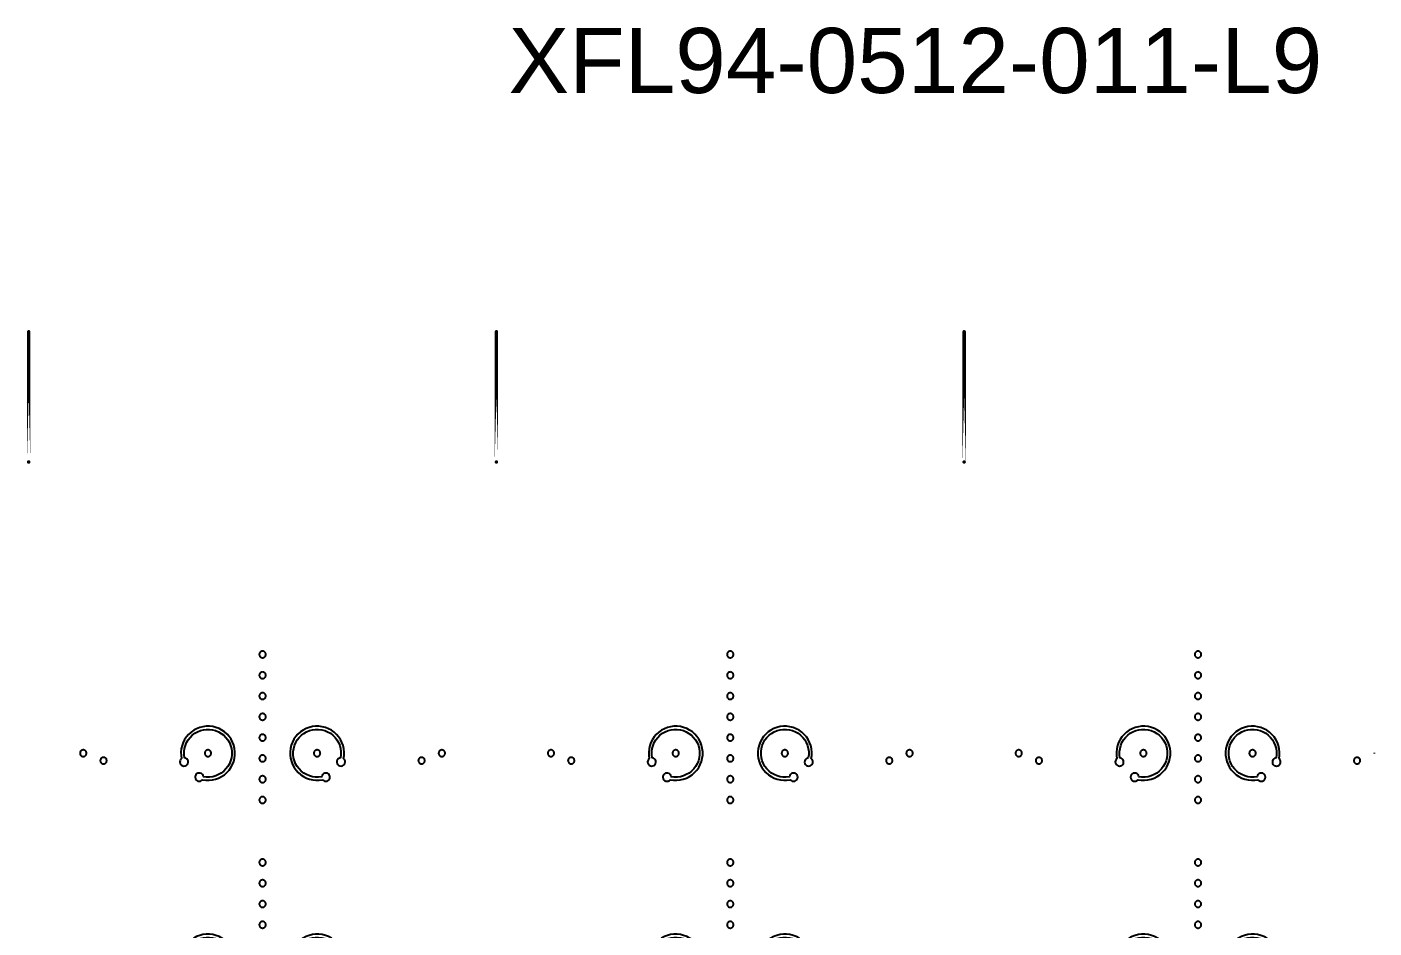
# Model space of a CAD drawing. Extents: x -100 to 100, y -100 to 100.
# Drawn here: x -21.6 to 9.45, y 50.46 to 71.22 of the extents above; entities that cross this region are included whole.
import ezdxf

# ---------------------------------------------------------------- set-up
doc = ezdxf.new("R2010")
doc.units = 0
doc.layers.get('0').update_dxf_attribs({"linetype": 'continuous'})
doc.layers.add('L9', color=7, linetype='continuous')
doc.styles.get("Standard").update_dxf_attribs({"font": 'ARIAL.TTF'})

# ---------------------------------------------------------------- blocks, each defined once
blk = doc.blocks.new('LDI_XFL94-0512-011_L9_B1')
at = {"layer": 'L9'}
for points in [[(-16.168, -53.338), (-16.177, -53.339), (-16.187, -53.341), (-16.196, -53.344), (-16.205, -53.348), (-16.213, -53.354), (-16.221, -53.36), (-16.227, -53.368), (-16.233, -53.376), (-16.237, -53.384), (-16.24, -53.394), (-16.242, -53.403), (-16.243, -53.413), (-16.242, -53.423), (-16.24, -53.433), (-16.237, -53.442), (-16.233, -53.451), (-16.227, -53.459), (-16.221, -53.466), (-16.213, -53.473), (-16.205, -53.478), (-16.196, -53.482), (-16.187, -53.486), (-16.177, -53.488), (-16.168, -53.488), (-16.158, -53.488), (-16.148, -53.486), (-16.139, -53.482), (-16.13, -53.478), (-16.122, -53.473), (-16.115, -53.466), (-16.108, -53.459), (-16.103, -53.451), (-16.098, -53.442), (-16.095, -53.433), (-16.093, -53.423), (-16.093, -53.413), (-16.093, -53.403), (-16.095, -53.394), (-16.098, -53.384), (-16.103, -53.376), (-16.108, -53.368), (-16.115, -53.36), (-16.122, -53.354), (-16.13, -53.348), (-16.139, -53.344), (-16.148, -53.341), (-16.158, -53.339), (-16.168, -53.338)], [(-5.389, -53.338), (-5.399, -53.339), (-5.409, -53.341), (-5.418, -53.344), (-5.427, -53.348), (-5.435, -53.354), (-5.442, -53.36), (-5.449, -53.368), (-5.454, -53.376), (-5.459, -53.384), (-5.462, -53.394), (-5.464, -53.403), (-5.464, -53.413), (-5.464, -53.423), (-5.462, -53.433), (-5.459, -53.442), (-5.454, -53.451), (-5.449, -53.459), (-5.442, -53.466), (-5.435, -53.473), (-5.427, -53.478), (-5.418, -53.482), (-5.409, -53.486), (-5.399, -53.488), (-5.389, -53.488), (-5.379, -53.488), (-5.37, -53.486), (-5.361, -53.482), (-5.352, -53.478), (-5.344, -53.473), (-5.336, -53.466), (-5.33, -53.459), (-5.324, -53.451), (-5.32, -53.442), (-5.317, -53.433), (-5.315, -53.423), (-5.314, -53.413), (-5.315, -53.403), (-5.317, -53.394), (-5.32, -53.384), (-5.324, -53.376), (-5.33, -53.368), (-5.336, -53.36), (-5.344, -53.354), (-5.352, -53.348), (-5.361, -53.344), (-5.37, -53.341), (-5.379, -53.339), (-5.389, -53.338)], [(5.389, -53.338), (5.379, -53.339), (5.37, -53.341), (5.361, -53.344), (5.352, -53.348), (5.344, -53.354), (5.336, -53.36), (5.33, -53.368), (5.324, -53.376), (5.32, -53.384), (5.317, -53.394), (5.315, -53.403), (5.314, -53.413), (5.315, -53.423), (5.317, -53.433), (5.32, -53.442), (5.324, -53.451), (5.33, -53.459), (5.336, -53.466), (5.344, -53.473), (5.352, -53.478), (5.361, -53.482), (5.37, -53.486), (5.379, -53.488), (5.389, -53.488), (5.399, -53.488), (5.409, -53.486), (5.418, -53.482), (5.427, -53.478), (5.435, -53.473), (5.442, -53.466), (5.449, -53.459), (5.454, -53.451), (5.459, -53.442), (5.462, -53.433), (5.464, -53.423), (5.464, -53.413), (5.464, -53.403), (5.462, -53.394), (5.459, -53.384), (5.454, -53.376), (5.449, -53.368), (5.442, -53.36), (5.435, -53.354), (5.427, -53.348), (5.418, -53.344), (5.409, -53.341), (5.399, -53.339), (5.389, -53.338)], [(-16.168, -53.817), (-16.177, -53.818), (-16.187, -53.82), (-16.196, -53.823), (-16.205, -53.827), (-16.213, -53.833), (-16.221, -53.839), (-16.227, -53.847), (-16.233, -53.855), (-16.237, -53.864), (-16.24, -53.873), (-16.242, -53.882), (-16.243, -53.892), (-16.242, -53.902), (-16.24, -53.912), (-16.237, -53.921), (-16.233, -53.93), (-16.227, -53.938), (-16.221, -53.945), (-16.213, -53.952), (-16.205, -53.957), (-16.196, -53.962), (-16.187, -53.965), (-16.177, -53.967), (-16.168, -53.967), (-16.158, -53.967), (-16.148, -53.965), (-16.139, -53.962), (-16.13, -53.957), (-16.122, -53.952), (-16.115, -53.945), (-16.108, -53.938), (-16.103, -53.93), (-16.098, -53.921), (-16.095, -53.912), (-16.093, -53.902), (-16.093, -53.892), (-16.093, -53.882), (-16.095, -53.873), (-16.098, -53.864), (-16.103, -53.855), (-16.108, -53.847), (-16.115, -53.839), (-16.122, -53.833), (-16.13, -53.827), (-16.139, -53.823), (-16.148, -53.82), (-16.158, -53.818), (-16.168, -53.817)], [(-5.389, -53.817), (-5.399, -53.818), (-5.409, -53.82), (-5.418, -53.823), (-5.427, -53.827), (-5.435, -53.833), (-5.442, -53.839), (-5.449, -53.847), (-5.454, -53.855), (-5.459, -53.864), (-5.462, -53.873), (-5.464, -53.882), (-5.464, -53.892), (-5.464, -53.902), (-5.462, -53.912), (-5.459, -53.921), (-5.454, -53.93), (-5.449, -53.938), (-5.442, -53.945), (-5.435, -53.952), (-5.427, -53.957), (-5.418, -53.962), (-5.409, -53.965), (-5.399, -53.967), (-5.389, -53.967), (-5.379, -53.967), (-5.37, -53.965), (-5.361, -53.962), (-5.352, -53.957), (-5.344, -53.952), (-5.336, -53.945), (-5.33, -53.938), (-5.324, -53.93), (-5.32, -53.921), (-5.317, -53.912), (-5.315, -53.902), (-5.314, -53.892), (-5.315, -53.882), (-5.317, -53.873), (-5.32, -53.864), (-5.324, -53.855), (-5.33, -53.847), (-5.336, -53.839), (-5.344, -53.833), (-5.352, -53.827), (-5.361, -53.823), (-5.37, -53.82), (-5.379, -53.818), (-5.389, -53.817)], [(5.389, -53.817), (5.379, -53.818), (5.37, -53.82), (5.361, -53.823), (5.352, -53.827), (5.344, -53.833), (5.336, -53.839), (5.33, -53.847), (5.324, -53.855), (5.32, -53.864), (5.317, -53.873), (5.315, -53.882), (5.314, -53.892), (5.315, -53.902), (5.317, -53.912), (5.32, -53.921), (5.324, -53.93), (5.33, -53.938), (5.336, -53.945), (5.344, -53.952), (5.352, -53.957), (5.361, -53.962), (5.37, -53.965), (5.379, -53.967), (5.389, -53.967), (5.399, -53.967), (5.409, -53.965), (5.418, -53.962), (5.427, -53.957), (5.435, -53.952), (5.442, -53.945), (5.449, -53.938), (5.454, -53.93), (5.459, -53.921), (5.462, -53.912), (5.464, -53.902), (5.464, -53.892), (5.464, -53.882), (5.462, -53.873), (5.459, -53.864), (5.454, -53.855), (5.449, -53.847), (5.442, -53.839), (5.435, -53.833), (5.427, -53.827), (5.418, -53.823), (5.409, -53.82), (5.399, -53.818), (5.389, -53.817)], [(-16.168, -54.296), (-16.177, -54.297), (-16.187, -54.299), (-16.196, -54.302), (-16.205, -54.306), (-16.213, -54.312), (-16.221, -54.318), (-16.227, -54.326), (-16.233, -54.334), (-16.237, -54.343), (-16.24, -54.352), (-16.242, -54.361), (-16.243, -54.371), (-16.242, -54.381), (-16.24, -54.391), (-16.237, -54.4), (-16.233, -54.409), (-16.227, -54.417), (-16.221, -54.424), (-16.213, -54.431), (-16.205, -54.436), (-16.196, -54.441), (-16.187, -54.444), (-16.177, -54.446), (-16.168, -54.446), (-16.158, -54.446), (-16.148, -54.444), (-16.139, -54.441), (-16.13, -54.436), (-16.122, -54.431), (-16.115, -54.424), (-16.108, -54.417), (-16.103, -54.409), (-16.098, -54.4), (-16.095, -54.391), (-16.093, -54.381), (-16.093, -54.371), (-16.093, -54.361), (-16.095, -54.352), (-16.098, -54.343), (-16.103, -54.334), (-16.108, -54.326), (-16.115, -54.318), (-16.122, -54.312), (-16.13, -54.306), (-16.139, -54.302), (-16.148, -54.299), (-16.158, -54.297), (-16.168, -54.296)], [(-5.389, -54.296), (-5.399, -54.297), (-5.409, -54.299), (-5.418, -54.302), (-5.427, -54.306), (-5.435, -54.312), (-5.442, -54.318), (-5.449, -54.326), (-5.454, -54.334), (-5.459, -54.343), (-5.462, -54.352), (-5.464, -54.361), (-5.464, -54.371), (-5.464, -54.381), (-5.462, -54.391), (-5.459, -54.4), (-5.454, -54.409), (-5.449, -54.417), (-5.442, -54.424), (-5.435, -54.431), (-5.427, -54.436), (-5.418, -54.441), (-5.409, -54.444), (-5.399, -54.446), (-5.389, -54.446), (-5.379, -54.446), (-5.37, -54.444), (-5.361, -54.441), (-5.352, -54.436), (-5.344, -54.431), (-5.336, -54.424), (-5.33, -54.417), (-5.324, -54.409), (-5.32, -54.4), (-5.317, -54.391), (-5.315, -54.381), (-5.314, -54.371), (-5.315, -54.361), (-5.317, -54.352), (-5.32, -54.343), (-5.324, -54.334), (-5.33, -54.326), (-5.336, -54.318), (-5.344, -54.312), (-5.352, -54.306), (-5.361, -54.302), (-5.37, -54.299), (-5.379, -54.297), (-5.389, -54.296)], [(5.389, -54.296), (5.379, -54.297), (5.37, -54.299), (5.361, -54.302), (5.352, -54.306), (5.344, -54.312), (5.336, -54.318), (5.33, -54.326), (5.324, -54.334), (5.32, -54.343), (5.317, -54.352), (5.315, -54.361), (5.314, -54.371), (5.315, -54.381), (5.317, -54.391), (5.32, -54.4), (5.324, -54.409), (5.33, -54.417), (5.336, -54.424), (5.344, -54.431), (5.352, -54.436), (5.361, -54.441), (5.37, -54.444), (5.379, -54.446), (5.389, -54.446), (5.399, -54.446), (5.409, -54.444), (5.418, -54.441), (5.427, -54.436), (5.435, -54.431), (5.442, -54.424), (5.449, -54.417), (5.454, -54.409), (5.459, -54.4), (5.462, -54.391), (5.464, -54.381), (5.464, -54.371), (5.464, -54.361), (5.462, -54.352), (5.459, -54.343), (5.454, -54.334), (5.449, -54.326), (5.442, -54.318), (5.435, -54.312), (5.427, -54.306), (5.418, -54.302), (5.409, -54.299), (5.399, -54.297), (5.389, -54.296)], [(-16.168, -54.775), (-16.177, -54.776), (-16.187, -54.778), (-16.196, -54.781), (-16.205, -54.785), (-16.213, -54.791), (-16.221, -54.797), (-16.227, -54.805), (-16.233, -54.813), (-16.237, -54.822), (-16.24, -54.831), (-16.242, -54.841), (-16.243, -54.85), (-16.242, -54.86), (-16.24, -54.87), (-16.237, -54.879), (-16.233, -54.888), (-16.227, -54.896), (-16.221, -54.903), (-16.213, -54.91), (-16.205, -54.915), (-16.196, -54.92), (-16.187, -54.923), (-16.177, -54.925), (-16.168, -54.925), (-16.158, -54.925), (-16.148, -54.923), (-16.139, -54.92), (-16.13, -54.915), (-16.122, -54.91), (-16.115, -54.903), (-16.108, -54.896), (-16.103, -54.888), (-16.098, -54.879), (-16.095, -54.87), (-16.093, -54.86), (-16.093, -54.85), (-16.093, -54.841), (-16.095, -54.831), (-16.098, -54.822), (-16.103, -54.813), (-16.108, -54.805), (-16.115, -54.797), (-16.122, -54.791), (-16.13, -54.785), (-16.139, -54.781), (-16.148, -54.778), (-16.158, -54.776), (-16.168, -54.775)], [(-5.389, -54.775), (-5.399, -54.776), (-5.409, -54.778), (-5.418, -54.781), (-5.427, -54.785), (-5.435, -54.791), (-5.442, -54.797), (-5.449, -54.805), (-5.454, -54.813), (-5.459, -54.822), (-5.462, -54.831), (-5.464, -54.841), (-5.464, -54.85), (-5.464, -54.86), (-5.462, -54.87), (-5.459, -54.879), (-5.454, -54.888), (-5.449, -54.896), (-5.442, -54.903), (-5.435, -54.91), (-5.427, -54.915), (-5.418, -54.92), (-5.409, -54.923), (-5.399, -54.925), (-5.389, -54.925), (-5.379, -54.925), (-5.37, -54.923), (-5.361, -54.92), (-5.352, -54.915), (-5.344, -54.91), (-5.336, -54.903), (-5.33, -54.896), (-5.324, -54.888), (-5.32, -54.879), (-5.317, -54.87), (-5.315, -54.86), (-5.314, -54.85), (-5.315, -54.841), (-5.317, -54.831), (-5.32, -54.822), (-5.324, -54.813), (-5.33, -54.805), (-5.336, -54.797), (-5.344, -54.791), (-5.352, -54.785), (-5.361, -54.781), (-5.37, -54.778), (-5.379, -54.776), (-5.389, -54.775)], [(5.389, -54.775), (5.379, -54.776), (5.37, -54.778), (5.361, -54.781), (5.352, -54.785), (5.344, -54.791), (5.336, -54.797), (5.33, -54.805), (5.324, -54.813), (5.32, -54.822), (5.317, -54.831), (5.315, -54.841), (5.314, -54.85), (5.315, -54.86), (5.317, -54.87), (5.32, -54.879), (5.324, -54.888), (5.33, -54.896), (5.336, -54.903), (5.344, -54.91), (5.352, -54.915), (5.361, -54.92), (5.37, -54.923), (5.379, -54.925), (5.389, -54.925), (5.399, -54.925), (5.409, -54.923), (5.418, -54.92), (5.427, -54.915), (5.435, -54.91), (5.442, -54.903), (5.449, -54.896), (5.454, -54.888), (5.459, -54.879), (5.462, -54.87), (5.464, -54.86), (5.464, -54.85), (5.464, -54.841), (5.462, -54.831), (5.459, -54.822), (5.454, -54.813), (5.449, -54.805), (5.442, -54.797), (5.435, -54.791), (5.427, -54.785), (5.418, -54.781), (5.409, -54.778), (5.399, -54.776), (5.389, -54.775)], [(-18.035, -55.814), (-18.055, -55.835), (-18.068, -55.861), (-18.072, -55.89), (-18.068, -55.919), (-18.055, -55.945), (-18.034, -55.966), (-18.008, -55.98), (-17.98, -55.985), (-17.951, -55.982), (-17.924, -55.969), (-17.902, -55.95), (-17.888, -55.925), (-17.881, -55.896), (-17.883, -55.867), (-17.894, -55.84), (-17.913, -55.818), (-17.938, -55.802), (-17.966, -55.794), (-17.975, -55.723), (-17.975, -55.651), (-17.965, -55.579), (-17.946, -55.51), (-17.919, -55.444), (-17.882, -55.381), (-17.838, -55.324), (-17.787, -55.274), (-17.73, -55.23), (-17.668, -55.194), (-17.601, -55.167), (-17.532, -55.148), (-17.461, -55.139), (-17.389, -55.139), (-17.317, -55.148), (-17.248, -55.167), (-17.181, -55.195), (-17.119, -55.231), (-17.062, -55.274), (-17.011, -55.325), (-16.967, -55.382), (-16.931, -55.445), (-16.904, -55.511), (-16.885, -55.581), (-16.875, -55.652), (-16.875, -55.724), (-16.885, -55.795), (-16.903, -55.865), (-16.931, -55.931), (-16.966, -55.994), (-17.01, -56.051), (-17.061, -56.102), (-17.118, -56.146), (-17.18, -56.182), (-17.247, -56.21), (-17.316, -56.229), (-17.387, -56.238), (-17.459, -56.238), (-17.531, -56.229), (-17.538, -56.201), (-17.554, -56.177), (-17.577, -56.158), (-17.604, -56.147), (-17.633, -56.145), (-17.661, -56.151), (-17.686, -56.166), (-17.706, -56.188), (-17.718, -56.214), (-17.722, -56.243), (-17.716, -56.272), (-17.702, -56.298), (-17.681, -56.318), (-17.655, -56.331), (-17.627, -56.336), (-17.598, -56.332), (-17.571, -56.319), (-17.55, -56.299), (-17.475, -56.309), (-17.399, -56.311), (-17.324, -56.303), (-17.25, -56.286), (-17.179, -56.26), (-17.111, -56.226), (-17.048, -56.184), (-16.99, -56.135), (-16.94, -56.078), (-16.896, -56.017), (-16.86, -55.95), (-16.832, -55.879), (-16.814, -55.806), (-16.804, -55.731), (-16.803, -55.655), (-16.812, -55.579), (-16.83, -55.506), (-16.857, -55.435), (-16.892, -55.368), (-16.935, -55.305), (-16.985, -55.248), (-17.042, -55.198), (-17.104, -55.155), (-17.171, -55.12), (-17.242, -55.093), (-17.316, -55.076), (-17.391, -55.067), (-17.467, -55.067), (-17.542, -55.077), (-17.616, -55.096), (-17.686, -55.123), (-17.753, -55.159), (-17.815, -55.203), (-17.871, -55.254), (-17.921, -55.311), (-17.963, -55.374), (-17.997, -55.442), (-18.023, -55.513), (-18.04, -55.587), (-18.047, -55.663), (-18.046, -55.739), (-18.035, -55.814)], [(-16.168, -55.254), (-16.177, -55.255), (-16.187, -55.257), (-16.196, -55.26), (-16.205, -55.264), (-16.213, -55.27), (-16.221, -55.276), (-16.227, -55.284), (-16.233, -55.292), (-16.237, -55.301), (-16.24, -55.31), (-16.242, -55.32), (-16.243, -55.329), (-16.242, -55.339), (-16.24, -55.349), (-16.237, -55.358), (-16.233, -55.367), (-16.227, -55.375), (-16.221, -55.382), (-16.213, -55.389), (-16.205, -55.394), (-16.196, -55.399), (-16.187, -55.402), (-16.177, -55.404), (-16.168, -55.404), (-16.158, -55.404), (-16.148, -55.402), (-16.139, -55.399), (-16.13, -55.394), (-16.122, -55.389), (-16.115, -55.382), (-16.108, -55.375), (-16.103, -55.367), (-16.098, -55.358), (-16.095, -55.349), (-16.093, -55.339), (-16.093, -55.329), (-16.093, -55.32), (-16.095, -55.31), (-16.098, -55.301), (-16.103, -55.292), (-16.108, -55.284), (-16.115, -55.276), (-16.122, -55.27), (-16.13, -55.264), (-16.139, -55.26), (-16.148, -55.257), (-16.158, -55.255), (-16.168, -55.254)], [(-14.785, -56.299), (-14.764, -56.319), (-14.738, -56.332), (-14.709, -56.336), (-14.68, -56.331), (-14.654, -56.318), (-14.633, -56.298), (-14.619, -56.272), (-14.614, -56.243), (-14.617, -56.214), (-14.629, -56.188), (-14.649, -56.166), (-14.674, -56.151), (-14.703, -56.145), (-14.732, -56.147), (-14.759, -56.158), (-14.781, -56.177), (-14.797, -56.201), (-14.805, -56.229), (-14.876, -56.238), (-14.948, -56.238), (-15.019, -56.229), (-15.089, -56.21), (-15.155, -56.182), (-15.217, -56.146), (-15.274, -56.102), (-15.325, -56.051), (-15.369, -55.994), (-15.405, -55.931), (-15.432, -55.865), (-15.451, -55.795), (-15.46, -55.724), (-15.46, -55.652), (-15.45, -55.581), (-15.432, -55.511), (-15.404, -55.445), (-15.368, -55.382), (-15.324, -55.325), (-15.273, -55.274), (-15.216, -55.231), (-15.154, -55.195), (-15.088, -55.167), (-15.018, -55.148), (-14.947, -55.139), (-14.875, -55.139), (-14.803, -55.148), (-14.734, -55.167), (-14.667, -55.194), (-14.605, -55.23), (-14.548, -55.274), (-14.497, -55.324), (-14.453, -55.381), (-14.417, -55.444), (-14.389, -55.51), (-14.37, -55.579), (-14.361, -55.651), (-14.36, -55.723), (-14.369, -55.794), (-14.398, -55.802), (-14.422, -55.818), (-14.441, -55.84), (-14.452, -55.867), (-14.454, -55.896), (-14.448, -55.925), (-14.433, -55.95), (-14.411, -55.969), (-14.385, -55.982), (-14.356, -55.985), (-14.327, -55.98), (-14.301, -55.966), (-14.281, -55.945), (-14.268, -55.919), (-14.263, -55.89), (-14.267, -55.861), (-14.28, -55.835), (-14.3, -55.814), (-14.289, -55.739), (-14.288, -55.663), (-14.296, -55.587), (-14.313, -55.513), (-14.338, -55.442), (-14.373, -55.374), (-14.415, -55.311), (-14.464, -55.254), (-14.52, -55.203), (-14.582, -55.159), (-14.649, -55.123), (-14.72, -55.096), (-14.793, -55.077), (-14.868, -55.067), (-14.944, -55.067), (-15.019, -55.076), (-15.093, -55.093), (-15.164, -55.12), (-15.231, -55.155), (-15.294, -55.198), (-15.351, -55.248), (-15.401, -55.305), (-15.444, -55.368), (-15.479, -55.435), (-15.505, -55.506), (-15.523, -55.579), (-15.532, -55.655), (-15.532, -55.731), (-15.522, -55.806), (-15.503, -55.879), (-15.476, -55.95), (-15.44, -56.017), (-15.396, -56.078), (-15.345, -56.135), (-15.287, -56.184), (-15.224, -56.226), (-15.157, -56.26), (-15.085, -56.286), (-15.012, -56.303), (-14.936, -56.311), (-14.86, -56.309), (-14.785, -56.299)], [(-7.257, -55.814), (-7.277, -55.835), (-7.29, -55.861), (-7.294, -55.89), (-7.289, -55.919), (-7.276, -55.945), (-7.256, -55.966), (-7.23, -55.98), (-7.201, -55.985), (-7.172, -55.982), (-7.146, -55.969), (-7.124, -55.95), (-7.109, -55.925), (-7.103, -55.896), (-7.105, -55.867), (-7.116, -55.84), (-7.135, -55.818), (-7.159, -55.802), (-7.187, -55.794), (-7.197, -55.723), (-7.196, -55.651), (-7.187, -55.579), (-7.168, -55.51), (-7.14, -55.444), (-7.104, -55.381), (-7.06, -55.324), (-7.009, -55.274), (-6.952, -55.23), (-6.889, -55.194), (-6.823, -55.167), (-6.753, -55.148), (-6.682, -55.139), (-6.61, -55.139), (-6.539, -55.148), (-6.469, -55.167), (-6.403, -55.195), (-6.341, -55.231), (-6.283, -55.274), (-6.233, -55.325), (-6.189, -55.382), (-6.153, -55.445), (-6.125, -55.511), (-6.106, -55.581), (-6.097, -55.652), (-6.097, -55.724), (-6.106, -55.795), (-6.125, -55.865), (-6.152, -55.931), (-6.188, -55.994), (-6.232, -56.051), (-6.283, -56.102), (-6.339, -56.146), (-6.402, -56.182), (-6.468, -56.21), (-6.538, -56.229), (-6.609, -56.238), (-6.681, -56.238), (-6.752, -56.229), (-6.76, -56.201), (-6.776, -56.177), (-6.798, -56.158), (-6.825, -56.147), (-6.854, -56.145), (-6.883, -56.151), (-6.908, -56.166), (-6.928, -56.188), (-6.94, -56.214), (-6.943, -56.243), (-6.938, -56.272), (-6.924, -56.298), (-6.903, -56.318), (-6.877, -56.331), (-6.848, -56.336), (-6.819, -56.332), (-6.793, -56.319), (-6.772, -56.299), (-6.697, -56.309), (-6.621, -56.311), (-6.545, -56.303), (-6.471, -56.286), (-6.4, -56.26), (-6.332, -56.226), (-6.269, -56.184), (-6.212, -56.135), (-6.161, -56.078), (-6.117, -56.017), (-6.081, -55.95), (-6.054, -55.879), (-6.035, -55.806), (-6.025, -55.731), (-6.025, -55.655), (-6.034, -55.579), (-6.051, -55.506), (-6.078, -55.435), (-6.113, -55.368), (-6.156, -55.305), (-6.206, -55.248), (-6.263, -55.198), (-6.326, -55.155), (-6.393, -55.12), (-6.464, -55.093), (-6.537, -55.076), (-6.613, -55.067), (-6.689, -55.067), (-6.764, -55.077), (-6.837, -55.096), (-6.908, -55.123), (-6.975, -55.159), (-7.037, -55.203), (-7.093, -55.254), (-7.142, -55.311), (-7.184, -55.374), (-7.219, -55.442), (-7.244, -55.513), (-7.261, -55.587), (-7.269, -55.663), (-7.267, -55.739), (-7.257, -55.814)], [(-5.389, -55.254), (-5.399, -55.255), (-5.409, -55.257), (-5.418, -55.26), (-5.427, -55.264), (-5.435, -55.27), (-5.442, -55.276), (-5.449, -55.284), (-5.454, -55.292), (-5.459, -55.301), (-5.462, -55.31), (-5.464, -55.32), (-5.464, -55.329), (-5.464, -55.339), (-5.462, -55.349), (-5.459, -55.358), (-5.454, -55.367), (-5.449, -55.375), (-5.442, -55.382), (-5.435, -55.389), (-5.427, -55.394), (-5.418, -55.399), (-5.409, -55.402), (-5.399, -55.404), (-5.389, -55.404), (-5.379, -55.404), (-5.37, -55.402), (-5.361, -55.399), (-5.352, -55.394), (-5.344, -55.389), (-5.336, -55.382), (-5.33, -55.375), (-5.324, -55.367), (-5.32, -55.358), (-5.317, -55.349), (-5.315, -55.339), (-5.314, -55.329), (-5.315, -55.32), (-5.317, -55.31), (-5.32, -55.301), (-5.324, -55.292), (-5.33, -55.284), (-5.336, -55.276), (-5.344, -55.27), (-5.352, -55.264), (-5.361, -55.26), (-5.37, -55.257), (-5.379, -55.255), (-5.389, -55.254)], [(-4.007, -56.299), (-3.986, -56.319), (-3.959, -56.332), (-3.93, -56.336), (-3.902, -56.331), (-3.875, -56.318), (-3.854, -56.298), (-3.841, -56.272), (-3.835, -56.243), (-3.839, -56.214), (-3.851, -56.188), (-3.87, -56.166), (-3.896, -56.151), (-3.924, -56.145), (-3.953, -56.147), (-3.98, -56.158), (-4.003, -56.177), (-4.019, -56.201), (-4.026, -56.229), (-4.098, -56.238), (-4.17, -56.238), (-4.241, -56.229), (-4.31, -56.21), (-4.377, -56.182), (-4.439, -56.146), (-4.496, -56.102), (-4.547, -56.051), (-4.59, -55.994), (-4.626, -55.931), (-4.654, -55.865), (-4.672, -55.795), (-4.681, -55.724), (-4.681, -55.652), (-4.672, -55.581), (-4.653, -55.511), (-4.626, -55.445), (-4.59, -55.382), (-4.546, -55.325), (-4.495, -55.274), (-4.438, -55.231), (-4.376, -55.195), (-4.309, -55.167), (-4.24, -55.148), (-4.168, -55.139), (-4.096, -55.139), (-4.025, -55.148), (-3.955, -55.167), (-3.889, -55.194), (-3.827, -55.23), (-3.769, -55.274), (-3.718, -55.324), (-3.674, -55.381), (-3.638, -55.444), (-3.611, -55.51), (-3.592, -55.579), (-3.582, -55.651), (-3.582, -55.723), (-3.591, -55.794), (-3.619, -55.802), (-3.644, -55.818), (-3.662, -55.84), (-3.674, -55.867), (-3.676, -55.896), (-3.669, -55.925), (-3.654, -55.95), (-3.633, -55.969), (-3.606, -55.982), (-3.577, -55.985), (-3.548, -55.98), (-3.523, -55.966), (-3.502, -55.945), (-3.489, -55.919), (-3.484, -55.89), (-3.489, -55.861), (-3.502, -55.835), (-3.522, -55.814), (-3.511, -55.739), (-3.51, -55.663), (-3.517, -55.587), (-3.534, -55.513), (-3.56, -55.442), (-3.594, -55.374), (-3.636, -55.311), (-3.686, -55.254), (-3.742, -55.203), (-3.804, -55.159), (-3.871, -55.123), (-3.941, -55.096), (-4.015, -55.077), (-4.09, -55.067), (-4.166, -55.067), (-4.241, -55.076), (-4.315, -55.093), (-4.386, -55.12), (-4.453, -55.155), (-4.515, -55.198), (-4.572, -55.248), (-4.622, -55.305), (-4.665, -55.368), (-4.7, -55.435), (-4.727, -55.506), (-4.745, -55.579), (-4.754, -55.655), (-4.753, -55.731), (-4.743, -55.806), (-4.725, -55.879), (-4.697, -55.95), (-4.661, -56.017), (-4.617, -56.078), (-4.566, -56.135), (-4.509, -56.184), (-4.446, -56.226), (-4.378, -56.26), (-4.307, -56.286), (-4.233, -56.303), (-4.158, -56.311), (-4.082, -56.309), (-4.007, -56.299)], [(3.522, -55.814), (3.502, -55.835), (3.489, -55.861), (3.484, -55.89), (3.489, -55.919), (3.502, -55.945), (3.523, -55.966), (3.548, -55.98), (3.577, -55.985), (3.606, -55.982), (3.633, -55.969), (3.654, -55.95), (3.669, -55.925), (3.676, -55.896), (3.674, -55.867), (3.662, -55.84), (3.644, -55.818), (3.619, -55.802), (3.591, -55.794), (3.582, -55.723), (3.582, -55.651), (3.592, -55.579), (3.611, -55.51), (3.638, -55.444), (3.674, -55.381), (3.718, -55.324), (3.769, -55.274), (3.827, -55.23), (3.889, -55.194), (3.955, -55.167), (4.025, -55.148), (4.096, -55.139), (4.168, -55.139), (4.24, -55.148), (4.309, -55.167), (4.376, -55.195), (4.438, -55.231), (4.495, -55.274), (4.546, -55.325), (4.59, -55.382), (4.626, -55.445), (4.653, -55.511), (4.672, -55.581), (4.681, -55.652), (4.681, -55.724), (4.672, -55.795), (4.654, -55.865), (4.626, -55.931), (4.59, -55.994), (4.547, -56.051), (4.496, -56.102), (4.439, -56.146), (4.377, -56.182), (4.31, -56.21), (4.241, -56.229), (4.17, -56.238), (4.098, -56.238), (4.026, -56.229), (4.019, -56.201), (4.003, -56.177), (3.98, -56.158), (3.953, -56.147), (3.924, -56.145), (3.896, -56.151), (3.87, -56.166), (3.851, -56.188), (3.839, -56.214), (3.835, -56.243), (3.841, -56.272), (3.854, -56.298), (3.875, -56.318), (3.902, -56.331), (3.93, -56.336), (3.959, -56.332), (3.986, -56.319), (4.007, -56.299), (4.082, -56.309), (4.158, -56.311), (4.233, -56.303), (4.307, -56.286), (4.378, -56.26), (4.446, -56.226), (4.509, -56.184), (4.566, -56.135), (4.617, -56.078), (4.661, -56.017), (4.697, -55.95), (4.725, -55.879), (4.743, -55.806), (4.753, -55.731), (4.754, -55.655), (4.745, -55.579), (4.727, -55.506), (4.7, -55.435), (4.665, -55.368), (4.622, -55.305), (4.572, -55.248), (4.515, -55.198), (4.453, -55.155), (4.386, -55.12), (4.315, -55.093), (4.241, -55.076), (4.166, -55.067), (4.09, -55.067), (4.015, -55.077), (3.941, -55.096), (3.871, -55.123), (3.804, -55.159), (3.742, -55.203), (3.686, -55.254), (3.636, -55.311), (3.594, -55.374), (3.56, -55.442), (3.534, -55.513), (3.517, -55.587), (3.51, -55.663), (3.511, -55.739), (3.522, -55.814)], [(5.389, -55.254), (5.379, -55.255), (5.37, -55.257), (5.361, -55.26), (5.352, -55.264), (5.344, -55.27), (5.336, -55.276), (5.33, -55.284), (5.324, -55.292), (5.32, -55.301), (5.317, -55.31), (5.315, -55.32), (5.314, -55.329), (5.315, -55.339), (5.317, -55.349), (5.32, -55.358), (5.324, -55.367), (5.33, -55.375), (5.336, -55.382), (5.344, -55.389), (5.352, -55.394), (5.361, -55.399), (5.37, -55.402), (5.379, -55.404), (5.389, -55.404), (5.399, -55.404), (5.409, -55.402), (5.418, -55.399), (5.427, -55.394), (5.435, -55.389), (5.442, -55.382), (5.449, -55.375), (5.454, -55.367), (5.459, -55.358), (5.462, -55.349), (5.464, -55.339), (5.464, -55.329), (5.464, -55.32), (5.462, -55.31), (5.459, -55.301), (5.454, -55.292), (5.449, -55.284), (5.442, -55.276), (5.435, -55.27), (5.427, -55.264), (5.418, -55.26), (5.409, -55.257), (5.399, -55.255), (5.389, -55.254)], [(6.772, -56.299), (6.793, -56.319), (6.819, -56.332), (6.848, -56.336), (6.877, -56.331), (6.903, -56.318), (6.924, -56.298), (6.938, -56.272), (6.943, -56.243), (6.94, -56.214), (6.928, -56.188), (6.908, -56.166), (6.883, -56.151), (6.854, -56.145), (6.825, -56.147), (6.798, -56.158), (6.776, -56.177), (6.76, -56.201), (6.752, -56.229), (6.681, -56.238), (6.609, -56.238), (6.538, -56.229), (6.468, -56.21), (6.402, -56.182), (6.339, -56.146), (6.283, -56.102), (6.232, -56.051), (6.188, -55.994), (6.152, -55.931), (6.125, -55.865), (6.106, -55.795), (6.097, -55.724), (6.097, -55.652), (6.106, -55.581), (6.125, -55.511), (6.153, -55.445), (6.189, -55.382), (6.233, -55.325), (6.283, -55.274), (6.341, -55.231), (6.403, -55.195), (6.469, -55.167), (6.539, -55.148), (6.61, -55.139), (6.682, -55.139), (6.753, -55.148), (6.823, -55.167), (6.889, -55.194), (6.952, -55.23), (7.009, -55.274), (7.06, -55.324), (7.104, -55.381), (7.14, -55.444), (7.168, -55.51), (7.187, -55.579), (7.196, -55.651), (7.197, -55.723), (7.187, -55.794), (7.159, -55.802), (7.135, -55.818), (7.116, -55.84), (7.105, -55.867), (7.103, -55.896), (7.109, -55.925), (7.124, -55.95), (7.146, -55.969), (7.172, -55.982), (7.201, -55.985), (7.23, -55.98), (7.256, -55.966), (7.276, -55.945), (7.289, -55.919), (7.294, -55.89), (7.29, -55.861), (7.277, -55.835), (7.257, -55.814), (7.267, -55.739), (7.269, -55.663), (7.261, -55.587), (7.244, -55.513), (7.219, -55.442), (7.184, -55.374), (7.142, -55.311), (7.093, -55.254), (7.037, -55.203), (6.975, -55.159), (6.908, -55.123), (6.837, -55.096), (6.764, -55.077), (6.689, -55.067), (6.613, -55.067), (6.537, -55.076), (6.464, -55.093), (6.393, -55.12), (6.326, -55.155), (6.263, -55.198), (6.206, -55.248), (6.156, -55.305), (6.113, -55.368), (6.078, -55.435), (6.051, -55.506), (6.034, -55.579), (6.025, -55.655), (6.025, -55.731), (6.035, -55.806), (6.054, -55.879), (6.081, -55.95), (6.117, -56.017), (6.161, -56.078), (6.212, -56.135), (6.269, -56.184), (6.332, -56.226), (6.4, -56.26), (6.471, -56.286), (6.545, -56.303), (6.621, -56.311), (6.697, -56.309), (6.772, -56.299)], [(-20.299, -55.614), (-20.309, -55.614), (-20.319, -55.616), (-20.328, -55.619), (-20.337, -55.624), (-20.345, -55.629), (-20.352, -55.636), (-20.359, -55.643), (-20.364, -55.651), (-20.369, -55.66), (-20.372, -55.669), (-20.374, -55.679), (-20.374, -55.689), (-20.374, -55.698), (-20.372, -55.708), (-20.369, -55.717), (-20.364, -55.726), (-20.359, -55.734), (-20.352, -55.742), (-20.345, -55.748), (-20.337, -55.754), (-20.328, -55.758), (-20.319, -55.761), (-20.309, -55.763), (-20.299, -55.764), (-20.29, -55.763), (-20.28, -55.761), (-20.271, -55.758), (-20.262, -55.754), (-20.254, -55.748), (-20.246, -55.742), (-20.24, -55.734), (-20.234, -55.726), (-20.23, -55.717), (-20.227, -55.708), (-20.225, -55.698), (-20.224, -55.689), (-20.225, -55.679), (-20.227, -55.669), (-20.23, -55.66), (-20.234, -55.651), (-20.24, -55.643), (-20.246, -55.636), (-20.254, -55.629), (-20.262, -55.624), (-20.271, -55.619), (-20.28, -55.616), (-20.29, -55.614), (-20.299, -55.614)], [(-19.832, -55.784), (-19.842, -55.784), (-19.852, -55.786), (-19.861, -55.789), (-19.87, -55.794), (-19.878, -55.799), (-19.885, -55.806), (-19.892, -55.813), (-19.897, -55.821), (-19.902, -55.83), (-19.905, -55.839), (-19.907, -55.849), (-19.907, -55.859), (-19.907, -55.868), (-19.905, -55.878), (-19.902, -55.887), (-19.897, -55.896), (-19.892, -55.904), (-19.885, -55.912), (-19.878, -55.918), (-19.87, -55.924), (-19.861, -55.928), (-19.852, -55.931), (-19.842, -55.933), (-19.832, -55.934), (-19.823, -55.933), (-19.813, -55.931), (-19.804, -55.928), (-19.795, -55.924), (-19.787, -55.918), (-19.779, -55.912), (-19.773, -55.904), (-19.767, -55.896), (-19.763, -55.887), (-19.76, -55.878), (-19.758, -55.868), (-19.757, -55.859), (-19.758, -55.849), (-19.76, -55.839), (-19.763, -55.83), (-19.767, -55.821), (-19.773, -55.813), (-19.779, -55.806), (-19.787, -55.799), (-19.795, -55.794), (-19.804, -55.789), (-19.813, -55.786), (-19.823, -55.784), (-19.832, -55.784)], [(-17.425, -55.614), (-17.435, -55.614), (-17.445, -55.616), (-17.454, -55.619), (-17.463, -55.624), (-17.471, -55.629), (-17.478, -55.636), (-17.485, -55.643), (-17.49, -55.651), (-17.494, -55.66), (-17.498, -55.669), (-17.5, -55.679), (-17.5, -55.689), (-17.5, -55.698), (-17.498, -55.708), (-17.494, -55.717), (-17.49, -55.726), (-17.485, -55.734), (-17.478, -55.742), (-17.471, -55.748), (-17.463, -55.754), (-17.454, -55.758), (-17.445, -55.761), (-17.435, -55.763), (-17.425, -55.764), (-17.415, -55.763), (-17.406, -55.761), (-17.396, -55.758), (-17.388, -55.754), (-17.379, -55.748), (-17.372, -55.742), (-17.366, -55.734), (-17.36, -55.726), (-17.356, -55.717), (-17.353, -55.708), (-17.351, -55.698), (-17.35, -55.689), (-17.351, -55.679), (-17.353, -55.669), (-17.356, -55.66), (-17.36, -55.651), (-17.366, -55.643), (-17.372, -55.636), (-17.379, -55.629), (-17.388, -55.624), (-17.396, -55.619), (-17.406, -55.616), (-17.415, -55.614), (-17.425, -55.614)], [(-16.168, -55.733), (-16.177, -55.734), (-16.187, -55.736), (-16.196, -55.739), (-16.205, -55.743), (-16.213, -55.749), (-16.221, -55.755), (-16.227, -55.763), (-16.233, -55.771), (-16.237, -55.78), (-16.24, -55.789), (-16.242, -55.799), (-16.243, -55.808), (-16.242, -55.818), (-16.24, -55.828), (-16.237, -55.837), (-16.233, -55.846), (-16.227, -55.854), (-16.221, -55.861), (-16.213, -55.868), (-16.205, -55.873), (-16.196, -55.878), (-16.187, -55.881), (-16.177, -55.883), (-16.168, -55.883), (-16.158, -55.883), (-16.148, -55.881), (-16.139, -55.878), (-16.13, -55.873), (-16.122, -55.868), (-16.115, -55.861), (-16.108, -55.854), (-16.103, -55.846), (-16.098, -55.837), (-16.095, -55.828), (-16.093, -55.818), (-16.093, -55.808), (-16.093, -55.799), (-16.095, -55.789), (-16.098, -55.78), (-16.103, -55.771), (-16.108, -55.763), (-16.115, -55.755), (-16.122, -55.749), (-16.13, -55.743), (-16.139, -55.739), (-16.148, -55.736), (-16.158, -55.734), (-16.168, -55.733)], [(-14.91, -55.614), (-14.92, -55.614), (-14.93, -55.616), (-14.939, -55.619), (-14.948, -55.624), (-14.956, -55.629), (-14.963, -55.636), (-14.97, -55.643), (-14.975, -55.651), (-14.979, -55.66), (-14.983, -55.669), (-14.985, -55.679), (-14.985, -55.689), (-14.985, -55.698), (-14.983, -55.708), (-14.979, -55.717), (-14.975, -55.726), (-14.97, -55.734), (-14.963, -55.742), (-14.956, -55.748), (-14.948, -55.754), (-14.939, -55.758), (-14.93, -55.761), (-14.92, -55.763), (-14.91, -55.764), (-14.9, -55.763), (-14.891, -55.761), (-14.881, -55.758), (-14.873, -55.754), (-14.865, -55.748), (-14.857, -55.742), (-14.851, -55.734), (-14.845, -55.726), (-14.841, -55.717), (-14.838, -55.708), (-14.836, -55.698), (-14.835, -55.689), (-14.836, -55.679), (-14.838, -55.669), (-14.841, -55.66), (-14.845, -55.651), (-14.851, -55.643), (-14.857, -55.636), (-14.865, -55.629), (-14.873, -55.624), (-14.881, -55.619), (-14.891, -55.616), (-14.9, -55.614), (-14.91, -55.614)], [(-12.503, -55.784), (-12.513, -55.784), (-12.522, -55.786), (-12.532, -55.789), (-12.54, -55.794), (-12.549, -55.799), (-12.556, -55.806), (-12.562, -55.813), (-12.568, -55.821), (-12.572, -55.83), (-12.575, -55.839), (-12.577, -55.849), (-12.578, -55.859), (-12.577, -55.868), (-12.575, -55.878), (-12.572, -55.887), (-12.568, -55.896), (-12.562, -55.904), (-12.556, -55.912), (-12.549, -55.918), (-12.54, -55.924), (-12.532, -55.928), (-12.522, -55.931), (-12.513, -55.933), (-12.503, -55.934), (-12.493, -55.933), (-12.484, -55.931), (-12.474, -55.928), (-12.465, -55.924), (-12.457, -55.918), (-12.45, -55.912), (-12.443, -55.904), (-12.438, -55.896), (-12.434, -55.887), (-12.431, -55.878), (-12.429, -55.868), (-12.428, -55.859), (-12.429, -55.849), (-12.431, -55.839), (-12.434, -55.83), (-12.438, -55.821), (-12.443, -55.813), (-12.45, -55.806), (-12.457, -55.799), (-12.465, -55.794), (-12.474, -55.789), (-12.484, -55.786), (-12.493, -55.784), (-12.503, -55.784)], [(-12.036, -55.614), (-12.046, -55.614), (-12.055, -55.616), (-12.065, -55.619), (-12.073, -55.624), (-12.082, -55.629), (-12.089, -55.636), (-12.095, -55.643), (-12.101, -55.651), (-12.105, -55.66), (-12.108, -55.669), (-12.11, -55.679), (-12.111, -55.689), (-12.11, -55.698), (-12.108, -55.708), (-12.105, -55.717), (-12.101, -55.726), (-12.095, -55.734), (-12.089, -55.742), (-12.082, -55.748), (-12.073, -55.754), (-12.065, -55.758), (-12.055, -55.761), (-12.046, -55.763), (-12.036, -55.764), (-12.026, -55.763), (-12.017, -55.761), (-12.007, -55.758), (-11.998, -55.754), (-11.99, -55.748), (-11.983, -55.742), (-11.976, -55.734), (-11.971, -55.726), (-11.967, -55.717), (-11.963, -55.708), (-11.962, -55.698), (-11.961, -55.689), (-11.962, -55.679), (-11.963, -55.669), (-11.967, -55.66), (-11.971, -55.651), (-11.976, -55.643), (-11.983, -55.636), (-11.99, -55.629), (-11.998, -55.624), (-12.007, -55.619), (-12.017, -55.616), (-12.026, -55.614), (-12.036, -55.614)], [(-9.521, -55.614), (-9.531, -55.614), (-9.54, -55.616), (-9.55, -55.619), (-9.558, -55.624), (-9.567, -55.629), (-9.574, -55.636), (-9.58, -55.643), (-9.586, -55.651), (-9.59, -55.66), (-9.593, -55.669), (-9.595, -55.679), (-9.596, -55.689), (-9.595, -55.698), (-9.593, -55.708), (-9.59, -55.717), (-9.586, -55.726), (-9.58, -55.734), (-9.574, -55.742), (-9.567, -55.748), (-9.558, -55.754), (-9.55, -55.758), (-9.54, -55.761), (-9.531, -55.763), (-9.521, -55.764), (-9.511, -55.763), (-9.502, -55.761), (-9.492, -55.758), (-9.483, -55.754), (-9.475, -55.748), (-9.468, -55.742), (-9.461, -55.734), (-9.456, -55.726), (-9.452, -55.717), (-9.449, -55.708), (-9.447, -55.698), (-9.446, -55.689), (-9.447, -55.679), (-9.449, -55.669), (-9.452, -55.66), (-9.456, -55.651), (-9.461, -55.643), (-9.468, -55.636), (-9.475, -55.629), (-9.483, -55.624), (-9.492, -55.619), (-9.502, -55.616), (-9.511, -55.614), (-9.521, -55.614)], [(-9.054, -55.784), (-9.064, -55.784), (-9.073, -55.786), (-9.083, -55.789), (-9.091, -55.794), (-9.1, -55.799), (-9.107, -55.806), (-9.113, -55.813), (-9.119, -55.821), (-9.123, -55.83), (-9.126, -55.839), (-9.128, -55.849), (-9.129, -55.859), (-9.128, -55.868), (-9.126, -55.878), (-9.123, -55.887), (-9.119, -55.896), (-9.113, -55.904), (-9.107, -55.912), (-9.1, -55.918), (-9.091, -55.924), (-9.083, -55.928), (-9.073, -55.931), (-9.064, -55.933), (-9.054, -55.934), (-9.044, -55.933), (-9.035, -55.931), (-9.025, -55.928), (-9.016, -55.924), (-9.008, -55.918), (-9.001, -55.912), (-8.994, -55.904), (-8.989, -55.896), (-8.985, -55.887), (-8.981, -55.878), (-8.98, -55.868), (-8.979, -55.859), (-8.98, -55.849), (-8.981, -55.839), (-8.985, -55.83), (-8.989, -55.821), (-8.994, -55.813), (-9.001, -55.806), (-9.008, -55.799), (-9.016, -55.794), (-9.025, -55.789), (-9.035, -55.786), (-9.044, -55.784), (-9.054, -55.784)], [(-6.647, -55.614), (-6.656, -55.614), (-6.666, -55.616), (-6.675, -55.619), (-6.684, -55.624), (-6.692, -55.629), (-6.7, -55.636), (-6.706, -55.643), (-6.712, -55.651), (-6.716, -55.66), (-6.719, -55.669), (-6.721, -55.679), (-6.722, -55.689), (-6.721, -55.698), (-6.719, -55.708), (-6.716, -55.717), (-6.712, -55.726), (-6.706, -55.734), (-6.7, -55.742), (-6.692, -55.748), (-6.684, -55.754), (-6.675, -55.758), (-6.666, -55.761), (-6.656, -55.763), (-6.647, -55.764), (-6.637, -55.763), (-6.627, -55.761), (-6.618, -55.758), (-6.609, -55.754), (-6.601, -55.748), (-6.594, -55.742), (-6.587, -55.734), (-6.582, -55.726), (-6.577, -55.717), (-6.574, -55.708), (-6.572, -55.698), (-6.572, -55.689), (-6.572, -55.679), (-6.574, -55.669), (-6.577, -55.66), (-6.582, -55.651), (-6.587, -55.643), (-6.594, -55.636), (-6.601, -55.629), (-6.609, -55.624), (-6.618, -55.619), (-6.627, -55.616), (-6.637, -55.614), (-6.647, -55.614)], [(-5.389, -55.733), (-5.399, -55.734), (-5.409, -55.736), (-5.418, -55.739), (-5.427, -55.743), (-5.435, -55.749), (-5.442, -55.755), (-5.449, -55.763), (-5.454, -55.771), (-5.459, -55.78), (-5.462, -55.789), (-5.464, -55.799), (-5.464, -55.808), (-5.464, -55.818), (-5.462, -55.828), (-5.459, -55.837), (-5.454, -55.846), (-5.449, -55.854), (-5.442, -55.861), (-5.435, -55.868), (-5.427, -55.873), (-5.418, -55.878), (-5.409, -55.881), (-5.399, -55.883), (-5.389, -55.883), (-5.379, -55.883), (-5.37, -55.881), (-5.361, -55.878), (-5.352, -55.873), (-5.344, -55.868), (-5.336, -55.861), (-5.33, -55.854), (-5.324, -55.846), (-5.32, -55.837), (-5.317, -55.828), (-5.315, -55.818), (-5.314, -55.808), (-5.315, -55.799), (-5.317, -55.789), (-5.32, -55.78), (-5.324, -55.771), (-5.33, -55.763), (-5.336, -55.755), (-5.344, -55.749), (-5.352, -55.743), (-5.361, -55.739), (-5.37, -55.736), (-5.379, -55.734), (-5.389, -55.733)], [(-4.132, -55.614), (-4.142, -55.614), (-4.151, -55.616), (-4.16, -55.619), (-4.169, -55.624), (-4.177, -55.629), (-4.185, -55.636), (-4.191, -55.643), (-4.197, -55.651), (-4.201, -55.66), (-4.204, -55.669), (-4.206, -55.679), (-4.207, -55.689), (-4.206, -55.698), (-4.204, -55.708), (-4.201, -55.717), (-4.197, -55.726), (-4.191, -55.734), (-4.185, -55.742), (-4.177, -55.748), (-4.169, -55.754), (-4.16, -55.758), (-4.151, -55.761), (-4.142, -55.763), (-4.132, -55.764), (-4.122, -55.763), (-4.112, -55.761), (-4.103, -55.758), (-4.094, -55.754), (-4.086, -55.748), (-4.079, -55.742), (-4.072, -55.734), (-4.067, -55.726), (-4.062, -55.717), (-4.059, -55.708), (-4.057, -55.698), (-4.057, -55.689), (-4.057, -55.679), (-4.059, -55.669), (-4.062, -55.66), (-4.067, -55.651), (-4.072, -55.643), (-4.079, -55.636), (-4.086, -55.629), (-4.094, -55.624), (-4.103, -55.619), (-4.112, -55.616), (-4.122, -55.614), (-4.132, -55.614)], [(-1.725, -55.784), (-1.734, -55.784), (-1.744, -55.786), (-1.753, -55.789), (-1.762, -55.794), (-1.77, -55.799), (-1.778, -55.806), (-1.784, -55.813), (-1.789, -55.821), (-1.794, -55.83), (-1.797, -55.839), (-1.799, -55.849), (-1.8, -55.859), (-1.799, -55.868), (-1.797, -55.878), (-1.794, -55.887), (-1.789, -55.896), (-1.784, -55.904), (-1.778, -55.912), (-1.77, -55.918), (-1.762, -55.924), (-1.753, -55.928), (-1.744, -55.931), (-1.734, -55.933), (-1.725, -55.934), (-1.715, -55.933), (-1.705, -55.931), (-1.696, -55.928), (-1.687, -55.924), (-1.679, -55.918), (-1.671, -55.912), (-1.665, -55.904), (-1.66, -55.896), (-1.655, -55.887), (-1.652, -55.878), (-1.65, -55.868), (-1.65, -55.859), (-1.65, -55.849), (-1.652, -55.839), (-1.655, -55.83), (-1.66, -55.821), (-1.665, -55.813), (-1.671, -55.806), (-1.679, -55.799), (-1.687, -55.794), (-1.696, -55.789), (-1.705, -55.786), (-1.715, -55.784), (-1.725, -55.784)], [(-1.257, -55.614), (-1.267, -55.614), (-1.277, -55.616), (-1.286, -55.619), (-1.295, -55.624), (-1.303, -55.629), (-1.311, -55.636), (-1.317, -55.643), (-1.322, -55.651), (-1.327, -55.66), (-1.33, -55.669), (-1.332, -55.679), (-1.332, -55.689), (-1.332, -55.698), (-1.33, -55.708), (-1.327, -55.717), (-1.322, -55.726), (-1.317, -55.734), (-1.311, -55.742), (-1.303, -55.748), (-1.295, -55.754), (-1.286, -55.758), (-1.277, -55.761), (-1.267, -55.763), (-1.257, -55.764), (-1.248, -55.763), (-1.238, -55.761), (-1.229, -55.758), (-1.22, -55.754), (-1.212, -55.748), (-1.204, -55.742), (-1.198, -55.734), (-1.193, -55.726), (-1.188, -55.717), (-1.185, -55.708), (-1.183, -55.698), (-1.182, -55.689), (-1.183, -55.679), (-1.185, -55.669), (-1.188, -55.66), (-1.193, -55.651), (-1.198, -55.643), (-1.204, -55.636), (-1.212, -55.629), (-1.22, -55.624), (-1.229, -55.619), (-1.238, -55.616), (-1.248, -55.614), (-1.257, -55.614)], [(1.257, -55.614), (1.248, -55.614), (1.238, -55.616), (1.229, -55.619), (1.22, -55.624), (1.212, -55.629), (1.204, -55.636), (1.198, -55.643), (1.193, -55.651), (1.188, -55.66), (1.185, -55.669), (1.183, -55.679), (1.182, -55.689), (1.183, -55.698), (1.185, -55.708), (1.188, -55.717), (1.193, -55.726), (1.198, -55.734), (1.204, -55.742), (1.212, -55.748), (1.22, -55.754), (1.229, -55.758), (1.238, -55.761), (1.248, -55.763), (1.257, -55.764), (1.267, -55.763), (1.277, -55.761), (1.286, -55.758), (1.295, -55.754), (1.303, -55.748), (1.311, -55.742), (1.317, -55.734), (1.322, -55.726), (1.327, -55.717), (1.33, -55.708), (1.332, -55.698), (1.332, -55.689), (1.332, -55.679), (1.33, -55.669), (1.327, -55.66), (1.322, -55.651), (1.317, -55.643), (1.311, -55.636), (1.303, -55.629), (1.295, -55.624), (1.286, -55.619), (1.277, -55.616), (1.267, -55.614), (1.257, -55.614)], [(1.725, -55.784), (1.715, -55.784), (1.705, -55.786), (1.696, -55.789), (1.687, -55.794), (1.679, -55.799), (1.671, -55.806), (1.665, -55.813), (1.66, -55.821), (1.655, -55.83), (1.652, -55.839), (1.65, -55.849), (1.65, -55.859), (1.65, -55.868), (1.652, -55.878), (1.655, -55.887), (1.66, -55.896), (1.665, -55.904), (1.671, -55.912), (1.679, -55.918), (1.687, -55.924), (1.696, -55.928), (1.705, -55.931), (1.715, -55.933), (1.725, -55.934), (1.734, -55.933), (1.744, -55.931), (1.753, -55.928), (1.762, -55.924), (1.77, -55.918), (1.778, -55.912), (1.784, -55.904), (1.789, -55.896), (1.794, -55.887), (1.797, -55.878), (1.799, -55.868), (1.8, -55.859), (1.799, -55.849), (1.797, -55.839), (1.794, -55.83), (1.789, -55.821), (1.784, -55.813), (1.778, -55.806), (1.77, -55.799), (1.762, -55.794), (1.753, -55.789), (1.744, -55.786), (1.734, -55.784), (1.725, -55.784)], [(4.132, -55.614), (4.122, -55.614), (4.112, -55.616), (4.103, -55.619), (4.094, -55.624), (4.086, -55.629), (4.079, -55.636), (4.072, -55.643), (4.067, -55.651), (4.062, -55.66), (4.059, -55.669), (4.057, -55.679), (4.057, -55.689), (4.057, -55.698), (4.059, -55.708), (4.062, -55.717), (4.067, -55.726), (4.072, -55.734), (4.079, -55.742), (4.086, -55.748), (4.094, -55.754), (4.103, -55.758), (4.112, -55.761), (4.122, -55.763), (4.132, -55.764), (4.142, -55.763), (4.151, -55.761), (4.16, -55.758), (4.169, -55.754), (4.177, -55.748), (4.185, -55.742), (4.191, -55.734), (4.197, -55.726), (4.201, -55.717), (4.204, -55.708), (4.206, -55.698), (4.207, -55.689), (4.206, -55.679), (4.204, -55.669), (4.201, -55.66), (4.197, -55.651), (4.191, -55.643), (4.185, -55.636), (4.177, -55.629), (4.169, -55.624), (4.16, -55.619), (4.151, -55.616), (4.142, -55.614), (4.132, -55.614)], [(5.389, -55.733), (5.379, -55.734), (5.37, -55.736), (5.361, -55.739), (5.352, -55.743), (5.344, -55.749), (5.336, -55.755), (5.33, -55.763), (5.324, -55.771), (5.32, -55.78), (5.317, -55.789), (5.315, -55.799), (5.314, -55.808), (5.315, -55.818), (5.317, -55.828), (5.32, -55.837), (5.324, -55.846), (5.33, -55.854), (5.336, -55.861), (5.344, -55.868), (5.352, -55.873), (5.361, -55.878), (5.37, -55.881), (5.379, -55.883), (5.389, -55.883), (5.399, -55.883), (5.409, -55.881), (5.418, -55.878), (5.427, -55.873), (5.435, -55.868), (5.442, -55.861), (5.449, -55.854), (5.454, -55.846), (5.459, -55.837), (5.462, -55.828), (5.464, -55.818), (5.464, -55.808), (5.464, -55.799), (5.462, -55.789), (5.459, -55.78), (5.454, -55.771), (5.449, -55.763), (5.442, -55.755), (5.435, -55.749), (5.427, -55.743), (5.418, -55.739), (5.409, -55.736), (5.399, -55.734), (5.389, -55.733)], [(6.647, -55.614), (6.637, -55.614), (6.627, -55.616), (6.618, -55.619), (6.609, -55.624), (6.601, -55.629), (6.594, -55.636), (6.587, -55.643), (6.582, -55.651), (6.577, -55.66), (6.574, -55.669), (6.572, -55.679), (6.572, -55.689), (6.572, -55.698), (6.574, -55.708), (6.577, -55.717), (6.582, -55.726), (6.587, -55.734), (6.594, -55.742), (6.601, -55.748), (6.609, -55.754), (6.618, -55.758), (6.627, -55.761), (6.637, -55.763), (6.647, -55.764), (6.656, -55.763), (6.666, -55.761), (6.675, -55.758), (6.684, -55.754), (6.692, -55.748), (6.7, -55.742), (6.706, -55.734), (6.712, -55.726), (6.716, -55.717), (6.719, -55.708), (6.721, -55.698), (6.722, -55.689), (6.721, -55.679), (6.719, -55.669), (6.716, -55.66), (6.712, -55.651), (6.706, -55.643), (6.7, -55.636), (6.692, -55.629), (6.684, -55.624), (6.675, -55.619), (6.666, -55.616), (6.656, -55.614), (6.647, -55.614)], [(9.054, -55.784), (9.044, -55.784), (9.035, -55.786), (9.025, -55.789), (9.016, -55.794), (9.008, -55.799), (9.001, -55.806), (8.994, -55.813), (8.989, -55.821), (8.985, -55.83), (8.981, -55.839), (8.98, -55.849), (8.979, -55.859), (8.98, -55.868), (8.981, -55.878), (8.985, -55.887), (8.989, -55.896), (8.994, -55.904), (9.001, -55.912), (9.008, -55.918), (9.016, -55.924), (9.025, -55.928), (9.035, -55.931), (9.044, -55.933), (9.054, -55.934), (9.064, -55.933), (9.073, -55.931), (9.083, -55.928), (9.091, -55.924), (9.1, -55.918), (9.107, -55.912), (9.113, -55.904), (9.119, -55.896), (9.123, -55.887), (9.126, -55.878), (9.128, -55.868), (9.129, -55.859), (9.128, -55.849), (9.126, -55.839), (9.123, -55.83), (9.119, -55.821), (9.113, -55.813), (9.107, -55.806), (9.1, -55.799), (9.091, -55.794), (9.083, -55.789), (9.073, -55.786), (9.064, -55.784), (9.054, -55.784)], [(-16.168, -56.212), (-16.177, -56.213), (-16.187, -56.215), (-16.196, -56.218), (-16.205, -56.222), (-16.213, -56.228), (-16.221, -56.234), (-16.227, -56.242), (-16.233, -56.25), (-16.237, -56.259), (-16.24, -56.268), (-16.242, -56.278), (-16.243, -56.287), (-16.242, -56.297), (-16.24, -56.307), (-16.237, -56.316), (-16.233, -56.325), (-16.227, -56.333), (-16.221, -56.34), (-16.213, -56.347), (-16.205, -56.352), (-16.196, -56.357), (-16.187, -56.36), (-16.177, -56.362), (-16.168, -56.362), (-16.158, -56.362), (-16.148, -56.36), (-16.139, -56.357), (-16.13, -56.352), (-16.122, -56.347), (-16.115, -56.34), (-16.108, -56.333), (-16.103, -56.325), (-16.098, -56.316), (-16.095, -56.307), (-16.093, -56.297), (-16.093, -56.287), (-16.093, -56.278), (-16.095, -56.268), (-16.098, -56.259), (-16.103, -56.25), (-16.108, -56.242), (-16.115, -56.234), (-16.122, -56.228), (-16.13, -56.222), (-16.139, -56.218), (-16.148, -56.215), (-16.158, -56.213), (-16.168, -56.212)], [(-5.389, -56.212), (-5.399, -56.213), (-5.409, -56.215), (-5.418, -56.218), (-5.427, -56.222), (-5.435, -56.228), (-5.442, -56.234), (-5.449, -56.242), (-5.454, -56.25), (-5.459, -56.259), (-5.462, -56.268), (-5.464, -56.278), (-5.464, -56.287), (-5.464, -56.297), (-5.462, -56.307), (-5.459, -56.316), (-5.454, -56.325), (-5.449, -56.333), (-5.442, -56.34), (-5.435, -56.347), (-5.427, -56.352), (-5.418, -56.357), (-5.409, -56.36), (-5.399, -56.362), (-5.389, -56.362), (-5.379, -56.362), (-5.37, -56.36), (-5.361, -56.357), (-5.352, -56.352), (-5.344, -56.347), (-5.336, -56.34), (-5.33, -56.333), (-5.324, -56.325), (-5.32, -56.316), (-5.317, -56.307), (-5.315, -56.297), (-5.314, -56.287), (-5.315, -56.278), (-5.317, -56.268), (-5.32, -56.259), (-5.324, -56.25), (-5.33, -56.242), (-5.336, -56.234), (-5.344, -56.228), (-5.352, -56.222), (-5.361, -56.218), (-5.37, -56.215), (-5.379, -56.213), (-5.389, -56.212)], [(5.389, -56.212), (5.379, -56.213), (5.37, -56.215), (5.361, -56.218), (5.352, -56.222), (5.344, -56.228), (5.336, -56.234), (5.33, -56.242), (5.324, -56.25), (5.32, -56.259), (5.317, -56.268), (5.315, -56.278), (5.314, -56.287), (5.315, -56.297), (5.317, -56.307), (5.32, -56.316), (5.324, -56.325), (5.33, -56.333), (5.336, -56.34), (5.344, -56.347), (5.352, -56.352), (5.361, -56.357), (5.37, -56.36), (5.379, -56.362), (5.389, -56.362), (5.399, -56.362), (5.409, -56.36), (5.418, -56.357), (5.427, -56.352), (5.435, -56.347), (5.442, -56.34), (5.449, -56.333), (5.454, -56.325), (5.459, -56.316), (5.462, -56.307), (5.464, -56.297), (5.464, -56.287), (5.464, -56.278), (5.462, -56.268), (5.459, -56.259), (5.454, -56.25), (5.449, -56.242), (5.442, -56.234), (5.435, -56.228), (5.427, -56.222), (5.418, -56.218), (5.409, -56.215), (5.399, -56.213), (5.389, -56.212)], [(-16.168, -56.691), (-16.177, -56.692), (-16.187, -56.694), (-16.196, -56.697), (-16.205, -56.702), (-16.213, -56.707), (-16.221, -56.713), (-16.227, -56.721), (-16.233, -56.729), (-16.237, -56.738), (-16.24, -56.747), (-16.242, -56.757), (-16.243, -56.766), (-16.242, -56.776), (-16.24, -56.786), (-16.237, -56.795), (-16.233, -56.804), (-16.227, -56.812), (-16.221, -56.82), (-16.213, -56.826), (-16.205, -56.831), (-16.196, -56.836), (-16.187, -56.839), (-16.177, -56.841), (-16.168, -56.841), (-16.158, -56.841), (-16.148, -56.839), (-16.139, -56.836), (-16.13, -56.831), (-16.122, -56.826), (-16.115, -56.82), (-16.108, -56.812), (-16.103, -56.804), (-16.098, -56.795), (-16.095, -56.786), (-16.093, -56.776), (-16.093, -56.766), (-16.093, -56.757), (-16.095, -56.747), (-16.098, -56.738), (-16.103, -56.729), (-16.108, -56.721), (-16.115, -56.713), (-16.122, -56.707), (-16.13, -56.702), (-16.139, -56.697), (-16.148, -56.694), (-16.158, -56.692), (-16.168, -56.691)], [(-5.389, -56.691), (-5.399, -56.692), (-5.409, -56.694), (-5.418, -56.697), (-5.427, -56.702), (-5.435, -56.707), (-5.442, -56.713), (-5.449, -56.721), (-5.454, -56.729), (-5.459, -56.738), (-5.462, -56.747), (-5.464, -56.757), (-5.464, -56.766), (-5.464, -56.776), (-5.462, -56.786), (-5.459, -56.795), (-5.454, -56.804), (-5.449, -56.812), (-5.442, -56.82), (-5.435, -56.826), (-5.427, -56.831), (-5.418, -56.836), (-5.409, -56.839), (-5.399, -56.841), (-5.389, -56.841), (-5.379, -56.841), (-5.37, -56.839), (-5.361, -56.836), (-5.352, -56.831), (-5.344, -56.826), (-5.336, -56.82), (-5.33, -56.812), (-5.324, -56.804), (-5.32, -56.795), (-5.317, -56.786), (-5.315, -56.776), (-5.314, -56.766), (-5.315, -56.757), (-5.317, -56.747), (-5.32, -56.738), (-5.324, -56.729), (-5.33, -56.721), (-5.336, -56.713), (-5.344, -56.707), (-5.352, -56.702), (-5.361, -56.697), (-5.37, -56.694), (-5.379, -56.692), (-5.389, -56.691)], [(5.389, -56.691), (5.379, -56.692), (5.37, -56.694), (5.361, -56.697), (5.352, -56.702), (5.344, -56.707), (5.336, -56.713), (5.33, -56.721), (5.324, -56.729), (5.32, -56.738), (5.317, -56.747), (5.315, -56.757), (5.314, -56.766), (5.315, -56.776), (5.317, -56.786), (5.32, -56.795), (5.324, -56.804), (5.33, -56.812), (5.336, -56.82), (5.344, -56.826), (5.352, -56.831), (5.361, -56.836), (5.37, -56.839), (5.379, -56.841), (5.389, -56.841), (5.399, -56.841), (5.409, -56.839), (5.418, -56.836), (5.427, -56.831), (5.435, -56.826), (5.442, -56.82), (5.449, -56.812), (5.454, -56.804), (5.459, -56.795), (5.462, -56.786), (5.464, -56.776), (5.464, -56.766), (5.464, -56.757), (5.462, -56.747), (5.459, -56.738), (5.454, -56.729), (5.449, -56.721), (5.442, -56.713), (5.435, -56.707), (5.427, -56.702), (5.418, -56.697), (5.409, -56.694), (5.399, -56.692), (5.389, -56.691)]]:
    blk.add_lwpolyline(points, close=True, dxfattribs=at)
blk.add_lwpolyline([(9.447, -55.679), (9.446, -55.689), (9.447, -55.698)], dxfattribs=at)
blk = doc.blocks.new('cutlineendpoint')
at = {"const_width": 0.04}
blk.add_lwpolyline([(-0.02, 0, 1), (0.02, 0, 1)], format="xyb", close=True, dxfattribs=at)

msp = doc.modelspace()

# ---------------------------------------------------------------- linework, layer by layer
at = {"layer": 'L9', "const_width": 0.08}
for points in [[(-21.557, 61.2), (-21.557, 64.2)], [(-10.778, 61.2), (-10.778, 64.2)], [(0, 61.2), (0, 64.2)]]:
    msp.add_lwpolyline(points, close=True, dxfattribs=at)

# ---------------------------------------------------------------- block references
at = {"layer": 'L9'}
for name, p in [('cutlineendpoint', (-21.557, 64.2)), ('cutlineendpoint', (-10.778, 64.2)), ('cutlineendpoint', (0, 64.2)), ('cutlineendpoint', (-21.557, 61.2)), ('cutlineendpoint', (-10.778, 61.2)), ('cutlineendpoint', (0, 61.2)), ('LDI_XFL94-0512-011_L9_B1', (0, 110.18)), ('LDI_XFL94-0512-011_L9_B1', (0, 105.389))]:
    msp.add_blockref(name, p, dxfattribs=at)

# ---------------------------------------------------------------- texts
msp.add_text('XFL94-0512-011-L9', height=1.5, dxfattribs=at).set_placement((-10.5, 69.7))

doc.saveas('drawing.dxf')
